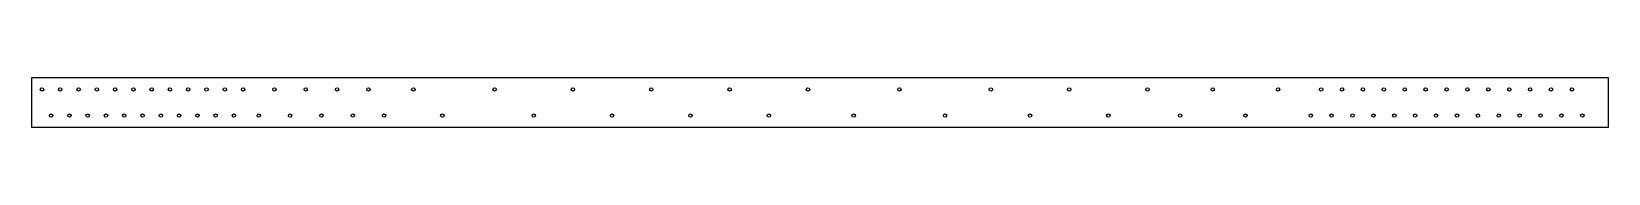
# Model space of a CAD drawing. Header units: millimetres. Extents: x 0 to 6038, y 0 to 190.
import ezdxf

# ---------------------------------------------------------------- set-up
doc = ezdxf.new("R2010")
doc.units = ezdxf.units.MM

msp = doc.modelspace()

# ---------------------------------------------------------------- linework, layer by layer
at = {"layer": 'HAL'}
for centre in [(40, 145), (110, 145), (180, 145), (250, 145), (320, 145), (390, 145), (460, 145), (530, 145), (600, 145), (670, 145), (740, 145), (810, 145), (930, 145), (1050, 145), (1170, 145), (1290, 145), (1462, 145), (1773, 145), (2073, 145), (2373, 145), (2673, 145), (2973, 145), (3323, 145), (3673, 145), (3973, 145), (4273, 145), (4523, 145), (4773, 145), (4938, 145), (5018, 145), (5098, 145), (5178, 145), (5258, 145), (5338, 145), (5418, 145), (5498, 145), (5578, 145), (5658, 145), (5738, 145), (5818, 145), (5898, 145), (75, 45), (145, 45), (215, 45), (285, 45), (355, 45), (425, 45), (495, 45), (565, 45), (635, 45), (705, 45), (775, 45), (870, 45), (990, 45), (1110, 45), (1230, 45), (1350, 45), (1573, 45), (1923, 45), (2223, 45), (2523, 45), (2823, 45), (3148, 45), (3498, 45), (3823, 45), (4123, 45), (4398, 45), (4648, 45), (4898, 45), (4978, 45), (5058, 45), (5138, 45), (5218, 45), (5298, 45), (5378, 45), (5458, 45), (5538, 45), (5618, 45), (5698, 45), (5778, 45), (5858, 45), (5938, 45)]:
    msp.add_circle(centre, 6.5, dxfattribs=at)
at = {"layer": 'KONTUR'}
msp.add_lwpolyline([(0, 0), (6038, 0), (6038, 190), (0, 190)], close=True, dxfattribs=at)

doc.saveas('drawing.dxf')
